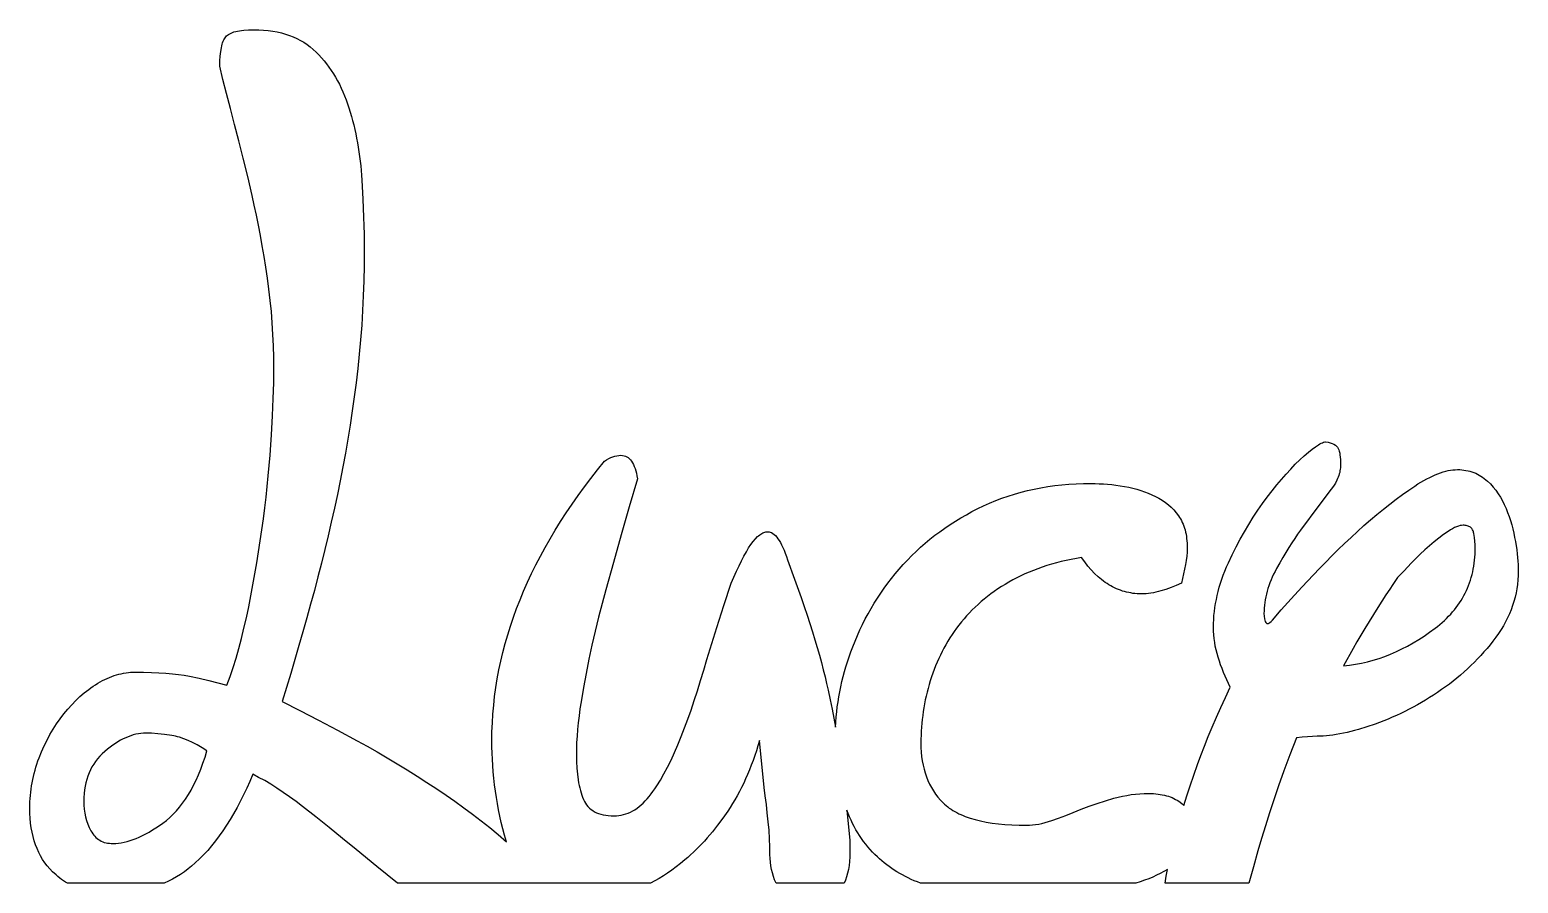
# Model space of a CAD drawing. Extents: x 10 to 177, y 4 to 100.
import ezdxf

# ---------------------------------------------------------------- set-up
doc = ezdxf.new("R2010")
doc.units = 0
doc.layers.add('CAMADA_1', color=18, linetype='CONTINUOUS')

msp = doc.modelspace()

# ---------------------------------------------------------------- linework, layer by layer
at = {"layer": 'CAMADA_1'}
for points in [[(13.81, 4.27), (13.59, 4.4), (13.38, 4.55), (13.16, 4.7), (12.95, 4.85), (12.75, 5.02), (12.55, 5.19), (12.15, 5.56), (11.84, 5.88), (11.55, 6.22), (11.27, 6.57), (11.02, 6.94), (10.79, 7.33), (10.58, 7.73), (10.39, 8.15), (10.22, 8.59), (10.07, 9.04), (9.94, 9.51), (9.83, 10), (9.74, 10.5), (9.67, 11.02), (9.62, 11.56), (9.59, 12.11), (9.58, 12.68), (9.58, 13.04), (9.59, 13.4), (9.61, 13.77), (9.64, 14.12), (9.68, 14.48), (9.72, 14.84), (9.78, 15.2), (9.84, 15.55), (9.91, 15.91), (9.99, 16.26), (10.08, 16.61), (10.17, 16.96), (10.27, 17.31), (10.38, 17.66), (10.5, 18.01), (10.63, 18.36), (10.91, 19.04), (11.2, 19.7), (11.52, 20.35), (11.85, 20.98), (12.21, 21.59), (12.59, 22.18), (12.98, 22.75), (13.4, 23.3), (13.84, 23.83), (14.29, 24.33), (14.75, 24.81), (15.22, 25.25), (15.7, 25.66), (15.95, 25.86), (16.2, 26.05), (16.45, 26.23), (16.71, 26.41), (16.97, 26.57), (17.23, 26.73), (17.49, 26.89), (17.76, 27.03), (18.02, 27.16), (18.29, 27.28), (18.55, 27.4), (18.81, 27.5), (19.08, 27.59), (19.34, 27.67), (19.6, 27.75), (19.87, 27.81), (20.13, 27.87), (20.4, 27.91), (20.66, 27.94), (20.92, 27.97), (21.19, 27.98), (21.45, 27.99), (22.38, 27.98), (23.27, 27.96), (24.1, 27.92), (24.88, 27.87), (25.62, 27.81), (26.3, 27.73), (26.94, 27.63), (27.52, 27.53), (28.63, 27.29), (29.7, 27.05), (30.74, 26.8), (31.74, 26.54), (32.1, 27.51), (32.44, 28.52), (32.77, 29.56), (33.08, 30.64), (33.38, 31.76), (33.66, 32.91), (33.93, 34.09), (34.19, 35.31), (34.43, 36.55), (34.66, 37.79), (34.88, 39.02), (35.09, 40.26), (35.29, 41.5), (35.48, 42.73), (35.67, 43.97), (35.84, 45.21), (35.99, 46.44), (36.14, 47.65), (36.27, 48.85), (36.4, 50.04), (36.51, 51.21), (36.6, 52.37), (36.69, 53.51), (36.76, 54.64), (36.87, 56.79), (36.96, 58.73), (37.01, 60.48), (37.02, 61.28), (37.02, 62.03), (37.01, 63.35), (36.98, 64.65), (36.92, 65.94), (36.84, 67.23), (36.74, 68.5), (36.61, 69.76), (36.47, 71.02), (36.3, 72.26), (36.11, 73.49), (35.92, 74.7), (35.72, 75.89), (35.51, 77.06), (35.29, 78.21), (35.06, 79.35), (34.82, 80.46), (34.58, 81.56), (34.09, 83.69), (33.59, 85.73), (33.1, 87.69), (32.6, 89.54), (32.13, 91.31), (31.7, 92.99), (31.3, 94.58), (30.95, 96.08), (30.96, 96.68), (30.99, 97.22), (31.05, 97.72), (31.12, 98.15), (31.16, 98.35), (31.21, 98.54), (31.26, 98.71), (31.32, 98.87), (31.39, 99.02), (31.46, 99.15), (31.53, 99.27), (31.61, 99.38), (31.7, 99.47), (31.81, 99.56), (31.93, 99.64), (32.06, 99.72), (32.21, 99.79), (32.37, 99.86), (32.54, 99.92), (32.73, 99.97), (32.94, 100.02), (33.16, 100.06), (33.39, 100.09), (33.64, 100.12), (34.18, 100.15), (34.78, 100.17), (35.33, 100.16), (35.87, 100.13), (36.39, 100.08), (36.9, 100.01), (37.39, 99.92), (37.87, 99.81), (38.33, 99.69), (38.77, 99.54), (39.2, 99.37), (39.61, 99.19), (40.01, 98.98), (40.4, 98.76), (40.76, 98.51), (41.12, 98.25), (41.45, 97.96), (41.77, 97.66), (42.08, 97.34), (42.38, 97.01), (42.67, 96.68), (42.94, 96.33), (43.21, 95.97), (43.47, 95.6), (43.71, 95.23), (43.95, 94.84), (44.18, 94.44), (44.39, 94.04), (44.6, 93.62), (44.79, 93.19), (44.98, 92.76), (45.15, 92.31), (45.31, 91.86), (45.47, 91.39), (45.61, 90.92), (45.75, 90.44), (45.88, 89.96), (46, 89.47), (46.12, 88.98), (46.23, 88.49), (46.33, 87.99), (46.42, 87.48), (46.51, 86.97), (46.59, 86.46), (46.66, 85.94), (46.73, 85.42), (46.79, 84.89), (46.84, 84.36), (46.88, 83.82), (46.92, 83.28), (47.03, 81.15), (47.12, 79.12), (47.15, 78.14), (47.17, 77.19), (47.18, 76.26), (47.18, 75.36), (47.17, 73.65), (47.14, 71.96), (47.08, 70.28), (47, 68.61), (46.9, 66.96), (46.78, 65.33), (46.63, 63.71), (46.46, 62.1), (46.27, 60.5), (46.06, 58.91), (45.84, 57.33), (45.6, 55.75), (45.34, 54.18), (45.07, 52.61), (44.78, 51.05), (44.48, 49.5), (44.16, 47.95), (43.83, 46.4), (43.48, 44.85), (43.13, 43.31), (42.76, 41.77), (42.38, 40.23), (41.98, 38.69), (41.58, 37.16), (41.16, 35.62), (40.73, 34.08), (40.29, 32.53), (39.84, 30.97), (39.38, 29.41), (38.92, 27.84), (38.44, 26.27), (37.95, 24.69), (39.96, 23.67), (42.04, 22.59), (44.18, 21.46), (46.39, 20.27), (47.51, 19.65), (48.63, 19.02), (49.76, 18.36), (50.88, 17.7), (52, 17.01), (53.12, 16.31), (54.24, 15.59), (55.36, 14.86), (56.38, 14.17), (57.39, 13.47), (58.39, 12.75), (59.37, 12.02), (60.34, 11.27), (61.3, 10.51), (62.25, 9.73), (63.18, 8.93), (62.97, 9.65), (62.78, 10.37), (62.6, 11.09), (62.44, 11.8), (62.29, 12.51), (62.16, 13.21), (62.04, 13.91), (61.94, 14.61), (61.84, 15.34), (61.76, 16.06), (61.69, 16.77), (61.64, 17.48), (61.6, 18.19), (61.56, 18.89), (61.55, 19.59), (61.54, 20.29), (61.55, 21.28), (61.59, 22.28), (61.65, 23.28), (61.74, 24.27), (61.85, 25.26), (61.98, 26.25), (62.15, 27.25), (62.33, 28.24), (62.54, 29.23), (62.78, 30.21), (63.04, 31.2), (63.32, 32.19), (63.63, 33.17), (63.96, 34.16), (64.32, 35.14), (64.71, 36.12), (65.11, 37.1), (65.55, 38.08), (66.01, 39.06), (66.49, 40.04), (66.99, 41.01), (67.53, 41.99), (68.08, 42.97), (68.67, 43.94), (69.27, 44.91), (69.9, 45.88), (70.56, 46.85), (71.24, 47.82), (71.94, 48.79), (72.67, 49.76), (73.43, 50.73), (74.21, 51.69), (74.44, 51.85), (74.67, 51.98), (74.9, 52.09), (75.13, 52.19), (75.36, 52.26), (75.59, 52.31), (75.82, 52.34), (76.05, 52.35), (76.23, 52.34), (76.4, 52.31), (76.56, 52.26), (76.71, 52.19), (76.86, 52.09), (76.99, 51.98), (77.12, 51.85), (77.24, 51.69), (77.35, 51.52), (77.46, 51.32), (77.55, 51.1), (77.64, 50.87), (77.72, 50.61), (77.79, 50.33), (77.85, 50.03), (77.9, 49.71), (76.99, 46.56), (76.09, 43.43), (75.21, 40.32), (74.34, 37.24), (73.92, 35.7), (73.52, 34.15), (73.15, 32.59), (72.79, 31.02), (72.45, 29.44), (72.14, 27.85), (71.84, 26.25), (71.57, 24.64), (71.44, 23.85), (71.34, 23.07), (71.25, 22.3), (71.17, 21.54), (71.11, 20.79), (71.07, 20.07), (71.05, 19.37), (71.04, 18.7), (71.05, 17.93), (71.09, 17.2), (71.15, 16.51), (71.24, 15.87), (71.29, 15.56), (71.35, 15.26), (71.41, 14.97), (71.49, 14.69), (71.56, 14.43), (71.65, 14.17), (71.74, 13.92), (71.83, 13.69), (71.94, 13.46), (72.06, 13.26), (72.19, 13.06), (72.34, 12.88), (72.51, 12.71), (72.69, 12.56), (72.88, 12.43), (73.09, 12.3), (73.31, 12.19), (73.54, 12.1), (73.79, 12.02), (74.06, 11.96), (74.34, 11.91), (74.63, 11.87), (74.94, 11.85), (75.26, 11.84), (75.54, 11.85), (75.82, 11.87), (76.09, 11.92), (76.35, 11.98), (76.61, 12.05), (76.87, 12.15), (77.12, 12.26), (77.37, 12.39), (77.62, 12.53), (77.86, 12.69), (78.1, 12.87), (78.33, 13.07), (78.56, 13.28), (78.78, 13.51), (79, 13.75), (79.22, 14.02), (79.44, 14.3), (79.65, 14.59), (79.86, 14.89), (80.07, 15.2), (80.48, 15.86), (80.89, 16.56), (81.29, 17.31), (81.68, 18.1), (82.07, 18.94), (82.45, 19.82), (82.83, 20.75), (83.2, 21.71), (83.57, 22.7), (83.94, 23.73), (84.3, 24.8), (84.66, 25.9), (85.01, 27.03), (85.36, 28.2), (85.71, 29.4), (86.07, 30.6), (86.83, 33.02), (87.62, 35.48), (88.46, 37.97), (88.75, 38.67), (89.04, 39.33), (89.33, 39.94), (89.6, 40.51), (89.88, 41.03), (90.15, 41.51), (90.41, 41.94), (90.67, 42.32), (90.92, 42.66), (91.17, 42.96), (91.41, 43.21), (91.53, 43.31), (91.65, 43.41), (91.77, 43.5), (91.88, 43.57), (92, 43.63), (92.11, 43.68), (92.22, 43.72), (92.33, 43.75), (92.44, 43.77), (92.55, 43.77), (92.7, 43.76), (92.84, 43.72), (92.99, 43.66), (93.13, 43.58), (93.28, 43.46), (93.42, 43.33), (93.56, 43.17), (93.7, 42.98), (93.84, 42.77), (93.98, 42.54), (94.12, 42.28), (94.26, 41.99), (94.39, 41.68), (94.53, 41.35), (94.66, 40.99), (94.79, 40.61), (95.58, 38.44), (96.31, 36.38), (96.65, 35.38), (96.98, 34.4), (97.29, 33.45), (97.58, 32.52), (97.86, 31.62), (98.12, 30.74), (98.36, 29.89), (98.59, 29.05), (98.8, 28.24), (99, 27.46), (99.18, 26.7), (99.34, 25.96), (99.57, 24.89), (99.79, 23.84), (99.99, 22.82), (100.18, 21.81), (100.21, 22.38), (100.26, 22.95), (100.31, 23.52), (100.38, 24.09), (100.46, 24.65), (100.55, 25.22), (100.66, 25.79), (100.77, 26.35), (100.9, 26.92), (101.04, 27.48), (101.19, 28.04), (101.35, 28.6), (101.53, 29.16), (101.71, 29.72), (101.91, 30.28), (102.12, 30.84), (102.37, 31.48), (102.64, 32.11), (102.92, 32.74), (103.22, 33.35), (103.52, 33.96), (103.85, 34.55), (104.18, 35.14), (104.53, 35.72), (104.89, 36.3), (105.26, 36.86), (105.65, 37.42), (106.05, 37.97), (106.47, 38.51), (106.9, 39.04), (107.34, 39.56), (107.79, 40.08), (108.26, 40.58), (108.74, 41.08), (109.24, 41.56), (109.74, 42.03), (110.26, 42.48), (110.8, 42.92), (111.34, 43.36), (111.9, 43.77), (112.47, 44.18), (113.06, 44.57), (113.65, 44.96), (114.26, 45.32), (114.89, 45.68), (115.52, 46.03), (116.17, 46.36), (116.83, 46.68), (117.51, 46.98), (118.19, 47.26), (118.89, 47.53), (119.59, 47.77), (120.31, 48), (121.04, 48.2), (121.77, 48.39), (122.52, 48.56), (123.28, 48.7), (124.05, 48.83), (124.84, 48.94), (125.63, 49.03), (126.43, 49.1), (127.25, 49.15), (128.07, 49.17), (128.91, 49.18), (129.37, 49.18), (129.83, 49.16), (130.3, 49.14), (130.77, 49.1), (131.24, 49.06), (131.71, 49), (132.19, 48.93), (132.67, 48.85), (133.14, 48.76), (133.6, 48.66), (134.06, 48.54), (134.5, 48.41), (134.93, 48.26), (135.35, 48.1), (135.76, 47.92), (136.16, 47.73), (136.55, 47.53), (136.92, 47.3), (137.27, 47.06), (137.6, 46.79), (137.91, 46.51), (138.21, 46.21), (138.48, 45.89), (138.74, 45.56), (138.86, 45.38), (138.97, 45.2), (139.07, 45.01), (139.17, 44.81), (139.26, 44.61), (139.34, 44.4), (139.41, 44.18), (139.48, 43.96), (139.54, 43.73), (139.59, 43.49), (139.63, 43.24), (139.66, 42.99), (139.69, 42.74), (139.71, 42.47), (139.72, 42.2), (139.73, 41.93), (139.71, 41.46), (139.68, 41), (139.62, 40.54), (139.53, 40.08), (139.07, 37.97), (138.48, 37.72), (137.9, 37.49), (137.32, 37.29), (136.76, 37.11), (136.48, 37.03), (136.2, 36.97), (135.93, 36.91), (135.65, 36.86), (135.38, 36.83), (135.11, 36.8), (134.85, 36.79), (134.58, 36.78), (134.33, 36.78), (134.09, 36.8), (133.85, 36.82), (133.61, 36.84), (133.37, 36.88), (133.14, 36.92), (132.91, 36.98), (132.68, 37.04), (132.45, 37.1), (132.22, 37.18), (132, 37.26), (131.78, 37.36), (131.56, 37.46), (131.34, 37.56), (131.13, 37.68), (130.92, 37.8), (130.71, 37.93), (130.5, 38.07), (130.3, 38.22), (130.1, 38.38), (129.9, 38.54), (129.7, 38.71), (129.31, 39.08), (128.93, 39.48), (128.56, 39.91), (128.2, 40.38), (127.85, 40.87), (127.26, 40.77), (126.68, 40.65), (126.12, 40.53), (125.56, 40.4), (125.01, 40.26), (124.47, 40.11), (123.95, 39.95), (123.43, 39.78), (122.92, 39.6), (122.43, 39.42), (121.94, 39.22), (121.47, 39.02), (121, 38.8), (120.55, 38.58), (120.1, 38.34), (119.67, 38.1), (119.25, 37.85), (118.83, 37.59), (118.43, 37.33), (118.03, 37.06), (117.65, 36.78), (117.27, 36.49), (116.91, 36.2), (116.55, 35.91), (116.21, 35.6), (115.87, 35.29), (115.54, 34.97), (115.23, 34.65), (114.92, 34.32), (114.63, 33.98), (114.34, 33.63), (114.06, 33.28), (113.79, 32.93), (113.53, 32.57), (113.28, 32.2), (113.04, 31.83), (112.81, 31.45), (112.59, 31.07), (112.37, 30.69), (112.16, 30.3), (111.97, 29.9), (111.78, 29.51), (111.6, 29.1), (111.43, 28.69), (111.26, 28.28), (111.11, 27.86), (110.96, 27.44), (110.83, 27.02), (110.7, 26.59), (110.58, 26.16), (110.47, 25.72), (110.37, 25.29), (110.27, 24.86), (110.19, 24.42), (110.11, 23.99), (110.04, 23.55), (109.98, 23.11), (109.92, 22.68), (109.88, 22.24), (109.84, 21.8), (109.81, 21.35), (109.79, 20.91), (109.78, 20.47), (109.77, 20.02), (109.78, 19.5), (109.81, 18.99), (109.86, 18.5), (109.93, 18.02), (110.02, 17.55), (110.13, 17.1), (110.25, 16.66), (110.4, 16.23), (110.57, 15.81), (110.75, 15.41), (110.96, 15.03), (111.18, 14.65), (111.43, 14.29), (111.69, 13.95), (111.98, 13.61), (112.28, 13.29), (112.44, 13.14), (112.61, 12.99), (112.79, 12.84), (112.97, 12.7), (113.17, 12.57), (113.37, 12.44), (113.59, 12.32), (113.81, 12.2), (114.03, 12.08), (114.27, 11.97), (114.52, 11.87), (114.77, 11.76), (115.31, 11.58), (115.88, 11.41), (116.48, 11.27), (117.12, 11.14), (117.79, 11.03), (118.49, 10.94), (119.23, 10.87), (120, 10.82), (120.81, 10.8), (121.65, 10.79), (121.98, 10.79), (122.32, 10.82), (122.67, 10.86), (123.02, 10.92), (123.38, 10.99), (123.74, 11.08), (124.11, 11.19), (124.49, 11.31), (125.26, 11.59), (126.07, 11.89), (126.91, 12.22), (127.78, 12.57), (128.68, 12.92), (129.6, 13.24), (130.53, 13.54), (131.48, 13.82), (131.96, 13.94), (132.44, 14.05), (132.92, 14.14), (133.41, 14.22), (133.9, 14.27), (134.39, 14.32), (134.88, 14.34), (135.37, 14.35), (135.65, 14.34), (135.92, 14.33), (136.18, 14.31), (136.44, 14.29), (136.68, 14.25), (136.92, 14.21), (137.16, 14.16), (137.38, 14.1), (137.6, 14.03), (137.82, 13.96), (138.02, 13.88), (138.22, 13.79), (138.41, 13.69), (138.59, 13.59), (138.77, 13.48), (138.94, 13.36), (139.15, 13.18), (139.34, 12.99), (139.68, 14.08), (140.05, 15.21), (140.46, 16.39), (140.89, 17.6), (141.27, 18.63), (141.67, 19.68), (142.09, 20.74), (142.54, 21.82), (143.01, 22.91), (143.51, 24.02), (144.03, 25.15), (144.57, 26.29), (144.36, 26.71), (144.17, 27.12), (143.98, 27.54), (143.8, 27.96), (143.64, 28.38), (143.48, 28.8), (143.34, 29.22), (143.2, 29.65), (143.08, 30.07), (142.97, 30.49), (142.88, 30.91), (142.81, 31.33), (142.75, 31.75), (142.71, 32.17), (142.68, 32.59), (142.67, 33), (142.68, 33.45), (142.7, 33.9), (142.73, 34.35), (142.78, 34.8), (142.84, 35.25), (142.91, 35.7), (143, 36.16), (143.09, 36.61), (143.21, 37.06), (143.33, 37.52), (143.47, 37.97), (143.62, 38.43), (143.78, 38.89), (143.96, 39.35), (144.15, 39.8), (144.36, 40.26), (144.78, 41.17), (145.23, 42.06), (145.68, 42.92), (146.16, 43.77), (146.64, 44.59), (147.14, 45.39), (147.66, 46.17), (148.19, 46.93), (148.73, 47.66), (149.26, 48.35), (149.79, 49.02), (150.32, 49.65), (150.85, 50.25), (151.37, 50.81), (151.88, 51.35), (152.4, 51.84), (152.89, 52.3), (153.35, 52.7), (153.76, 53.03), (154.15, 53.32), (154.49, 53.54), (154.64, 53.63), (154.79, 53.71), (154.93, 53.77), (155.06, 53.82), (155.18, 53.85), (155.29, 53.87), (155.56, 53.82), (155.81, 53.75), (156.03, 53.68), (156.22, 53.59), (156.38, 53.49), (156.52, 53.38), (156.63, 53.26), (156.71, 53.13), (156.77, 52.98), (156.82, 52.81), (156.87, 52.61), (156.9, 52.4), (156.93, 52.16), (156.95, 51.89), (156.97, 51.6), (156.97, 51.29), (156.97, 51.12), (156.95, 50.95), (156.93, 50.78), (156.9, 50.6), (156.87, 50.43), (156.82, 50.26), (156.77, 50.09), (156.71, 49.91), (156.64, 49.74), (156.56, 49.57), (156.38, 49.23), (156.17, 48.88), (155.92, 48.54), (154.53, 46.7), (152.45, 43.94), (152.13, 43.49), (151.81, 43.01), (151.48, 42.51), (151.15, 41.99), (150.81, 41.43), (150.47, 40.85), (150.12, 40.25), (149.77, 39.62), (149.6, 39.3), (149.44, 38.98), (149.29, 38.66), (149.15, 38.34), (149.02, 38.02), (148.9, 37.7), (148.8, 37.38), (148.71, 37.07), (148.62, 36.75), (148.55, 36.44), (148.49, 36.12), (148.44, 35.81), (148.4, 35.5), (148.37, 35.19), (148.36, 34.87), (148.35, 34.56), (148.36, 34.28), (148.4, 33.97), (148.44, 33.81), (148.49, 33.68), (148.57, 33.56), (148.67, 33.46), (148.88, 33.46), (148.91, 33.47), (148.94, 33.48), (149.03, 33.55), (149.15, 33.67), (149.3, 33.83), (150.29, 34.97), (151.4, 36.21), (152.61, 37.53), (153.92, 38.93), (154.61, 39.65), (155.3, 40.36), (156, 41.06), (156.71, 41.76), (157.42, 42.44), (158.14, 43.12), (158.87, 43.79), (159.6, 44.45), (160.33, 45.09), (161.06, 45.71), (161.78, 46.3), (162.5, 46.87), (163.22, 47.41), (163.92, 47.94), (164.63, 48.43), (165.33, 48.9), (165.67, 49.13), (166.01, 49.33), (166.34, 49.53), (166.67, 49.71), (166.99, 49.87), (167.31, 50.02), (167.61, 50.16), (167.92, 50.28), (168.21, 50.39), (168.5, 50.48), (168.79, 50.56), (169.06, 50.63), (169.33, 50.68), (169.6, 50.71), (169.86, 50.73), (170.11, 50.74), (170.36, 50.74), (170.6, 50.72), (170.84, 50.7), (171.07, 50.66), (171.3, 50.62), (171.52, 50.56), (171.74, 50.5), (171.95, 50.42), (172.16, 50.33), (172.36, 50.24), (172.56, 50.13), (172.75, 50.02), (172.94, 49.89), (173.12, 49.76), (173.3, 49.61), (173.47, 49.45), (173.81, 49.13), (174.12, 48.78), (174.41, 48.42), (174.68, 48.04), (174.94, 47.65), (175.17, 47.24), (175.38, 46.82), (175.58, 46.38), (175.75, 45.93), (175.92, 45.47), (176.07, 45.01), (176.21, 44.55), (176.33, 44.08), (176.44, 43.61), (176.54, 43.13), (176.63, 42.65), (176.77, 41.72), (176.82, 41.28), (176.86, 40.86), (176.9, 40.46), (176.92, 40.07), (176.94, 39.7), (176.94, 39.34), (176.93, 38.84), (176.9, 38.34), (176.85, 37.85), (176.79, 37.36), (176.7, 36.88), (176.59, 36.4), (176.46, 35.93), (176.31, 35.46), (176.15, 35), (175.96, 34.54), (175.75, 34.09), (175.52, 33.64), (175.28, 33.2), (175.01, 32.76), (174.73, 32.33), (174.42, 31.9), (174.1, 31.48), (173.77, 31.06), (173.44, 30.65), (173.09, 30.25), (172.74, 29.86), (172.38, 29.48), (172.01, 29.1), (171.63, 28.73), (171.25, 28.36), (170.86, 28.01), (170.45, 27.66), (170.04, 27.31), (169.63, 26.98), (169.2, 26.65), (168.77, 26.33), (168.32, 26.02), (167.88, 25.71), (167.43, 25.41), (166.97, 25.12), (166.52, 24.84), (166.06, 24.57), (165.6, 24.31), (165.14, 24.05), (164.67, 23.81), (164.2, 23.57), (163.73, 23.34), (163.26, 23.12), (162.78, 22.91), (162.31, 22.71), (161.83, 22.52), (161.34, 22.33), (160.86, 22.15), (159.91, 21.83), (158.99, 21.55), (158.55, 21.43), (158.12, 21.31), (157.7, 21.21), (157.29, 21.12), (156.88, 21.04), (156.49, 20.97), (156.11, 20.91), (155.74, 20.86), (155.37, 20.82), (155.02, 20.8), (154.68, 20.78), (154.34, 20.78), (153.8, 20.76), (153.24, 20.73), (152.65, 20.67), (152.03, 20.59), (151.28, 18.68), (150.6, 16.88), (149.99, 15.21), (149.45, 13.65), (148.97, 12.17), (148.51, 10.72), (148.07, 9.3), (147.67, 7.91), (147.16, 6.1), (146.67, 4.27), (137.23, 4.27), (137.36, 5.06), (137.51, 5.81), (137.11, 5.58), (136.7, 5.37), (136.28, 5.16), (135.84, 4.96), (135.39, 4.77), (134.93, 4.6), (134.45, 4.43), (133.96, 4.27), (109.73, 4.27), (109.38, 4.41), (109.03, 4.55), (108.69, 4.7), (108.36, 4.86), (108.03, 5.02), (107.71, 5.19), (107.4, 5.37), (107.09, 5.55), (106.79, 5.74), (106.5, 5.93), (106.21, 6.13), (105.94, 6.34), (105.66, 6.55), (105.4, 6.77), (105.14, 6.99), (104.89, 7.22), (104.61, 7.49), (104.34, 7.77), (104.08, 8.06), (103.82, 8.35), (103.58, 8.66), (103.34, 8.97), (103.11, 9.28), (102.89, 9.61), (102.68, 9.94), (102.48, 10.28), (102.28, 10.63), (102.1, 10.98), (101.92, 11.34), (101.75, 11.71), (101.59, 12.09), (101.44, 12.47), (101.79, 9.07), (101.79, 7.75), (101.78, 7.22), (101.75, 6.72), (101.7, 6.25), (101.63, 5.8), (101.54, 5.38), (101.43, 4.98), (101.31, 4.61), (101.16, 4.27), (93.49, 4.27), (93.33, 4.65), (93.19, 5.03), (93.08, 5.42), (92.98, 5.82), (92.91, 6.23), (92.85, 6.64), (92.82, 7.06), (92.81, 7.49), (92.8, 8.36), (92.76, 9.27), (92.7, 10.21), (92.61, 11.18), (92.51, 12.16), (92.4, 13.13), (92.28, 14.08), (92.15, 15.01), (91.63, 20.29), (91.46, 19.71), (91.28, 19.15), (91.1, 18.6), (90.91, 18.06), (90.71, 17.53), (90.51, 17.01), (90.29, 16.5), (90.07, 16), (89.85, 15.51), (89.61, 15.03), (89.37, 14.56), (89.13, 14.1), (88.87, 13.65), (88.61, 13.21), (88.34, 12.79), (88.06, 12.37), (87.5, 11.56), (86.92, 10.79), (86.33, 10.05), (86.04, 9.7), (85.74, 9.35), (85.43, 9.01), (85.13, 8.68), (84.82, 8.36), (84.51, 8.05), (84.2, 7.75), (83.88, 7.45), (83.57, 7.17), (83.25, 6.89), (82.76, 6.49), (82.27, 6.11), (81.78, 5.75), (81.3, 5.41), (80.82, 5.09), (80.33, 4.8), (79.85, 4.52), (79.37, 4.27), (50.94, 4.27), (49.77, 5.21), (48.59, 6.15), (46.26, 8.06), (44.75, 9.3), (43.24, 10.52), (41.74, 11.71), (40.26, 12.88), (39.52, 13.44), (38.79, 13.97), (38.08, 14.47), (37.37, 14.94), (36.67, 15.38), (35.99, 15.79), (35.31, 16.16), (34.65, 16.51), (34.31, 15.71), (33.97, 14.94), (33.62, 14.19), (33.25, 13.46), (32.88, 12.76), (32.5, 12.08), (32.11, 11.42), (31.71, 10.78), (31.3, 10.17), (30.88, 9.59), (30.46, 9.02), (30.02, 8.48), (29.58, 7.96), (29.12, 7.47), (28.66, 6.99), (28.18, 6.55), (27.78, 6.2), (27.38, 5.87), (26.96, 5.55), (26.52, 5.26), (26.08, 4.98), (25.63, 4.73), (25.17, 4.49), (24.69, 4.27)], [(157.29, 28.68), (157.97, 28.76), (158.64, 28.87), (159.31, 29), (159.98, 29.15), (160.64, 29.33), (161.3, 29.53), (161.95, 29.76), (162.59, 30.01), (163.24, 30.29), (163.87, 30.59), (164.5, 30.92), (165.13, 31.27), (165.75, 31.64), (166.37, 32.04), (166.98, 32.46), (167.59, 32.91), (167.87, 33.12), (168.13, 33.34), (168.4, 33.57), (168.65, 33.79), (168.89, 34.03), (169.12, 34.26), (169.35, 34.5), (169.57, 34.75), (169.77, 35), (169.97, 35.25), (170.16, 35.51), (170.34, 35.77), (170.51, 36.04), (170.68, 36.31), (170.83, 36.58), (170.98, 36.86), (171.11, 37.15), (171.24, 37.43), (171.36, 37.73), (171.47, 38.02), (171.57, 38.32), (171.67, 38.63), (171.75, 38.94), (171.83, 39.25), (171.89, 39.57), (171.95, 39.89), (172, 40.22), (172.04, 40.55), (172.07, 40.89), (172.09, 41.23), (172.1, 41.57), (172.11, 41.92), (172.1, 42.3), (172.07, 42.7), (172.02, 43.12), (171.95, 43.57), (171.93, 43.68), (171.9, 43.79), (171.86, 43.88), (171.82, 43.97), (171.76, 44.06), (171.71, 44.13), (171.64, 44.2), (171.57, 44.26), (171.49, 44.32), (171.4, 44.36), (171.31, 44.4), (171.21, 44.43), (171.1, 44.46), (170.99, 44.48), (170.87, 44.49), (170.74, 44.49), (170.58, 44.48), (170.4, 44.45), (170.21, 44.39), (170.01, 44.32), (169.79, 44.22), (169.56, 44.1), (169.32, 43.96), (169.06, 43.8), (168.53, 43.44), (168.01, 43.05), (167.48, 42.64), (166.96, 42.19), (166.44, 41.73), (165.93, 41.25), (165.44, 40.76), (164.96, 40.26), (164.09, 39.34), (163.38, 38.61), (163.14, 38.28), (162.84, 37.85), (162.49, 37.32), (162.07, 36.68), (161.15, 35.24), (160.18, 33.69), (159.69, 32.9), (159.23, 32.13), (158.8, 31.38), (158.39, 30.66)], [(29.5, 19.15), (28.95, 19.49), (28.41, 19.8), (27.89, 20.07), (27.39, 20.3), (26.9, 20.5), (26.43, 20.66), (26.2, 20.72), (25.98, 20.78), (25.76, 20.82), (25.54, 20.86), (24.72, 20.98), (23.96, 21.06), (23.27, 21.11), (22.94, 21.12), (22.64, 21.13), (22.36, 21.12), (22.08, 21.09), (21.79, 21.05), (21.51, 21), (21.22, 20.93), (20.94, 20.84), (20.65, 20.73), (20.36, 20.61), (20.07, 20.48), (19.78, 20.33), (19.49, 20.16), (19.2, 19.98), (18.91, 19.78), (18.61, 19.56), (18.32, 19.33), (18.02, 19.08), (17.73, 18.82), (17.46, 18.55), (17.21, 18.26), (16.98, 17.96), (16.77, 17.65), (16.57, 17.33), (16.4, 17), (16.24, 16.66), (16.1, 16.3), (15.98, 15.93), (15.88, 15.55), (15.79, 15.16), (15.73, 14.76), (15.68, 14.34), (15.66, 13.91), (15.65, 13.47), (15.66, 13.02), (15.7, 12.57), (15.76, 12.14), (15.84, 11.72), (15.96, 11.32), (16.09, 10.92), (16.25, 10.54), (16.44, 10.17), (16.54, 10), (16.65, 9.83), (16.77, 9.68), (16.89, 9.54), (17.02, 9.41), (17.16, 9.29), (17.31, 9.18), (17.46, 9.09), (17.62, 9), (17.79, 8.93), (17.96, 8.86), (18.15, 8.81), (18.33, 8.77), (18.53, 8.75), (18.73, 8.73), (18.95, 8.72), (19.25, 8.73), (19.55, 8.76), (19.87, 8.8), (20.19, 8.87), (20.51, 8.95), (20.85, 9.05), (21.19, 9.16), (21.53, 9.3), (21.89, 9.45), (22.25, 9.62), (22.62, 9.81), (22.99, 10.02), (23.37, 10.25), (23.76, 10.49), (24.15, 10.75), (24.55, 11.03), (24.95, 11.33), (25.34, 11.66), (25.71, 12.02), (26.07, 12.4), (26.43, 12.82), (26.76, 13.26), (27.09, 13.72), (27.41, 14.22), (27.71, 14.74), (28, 15.28), (28.28, 15.86), (28.55, 16.46), (28.8, 17.09), (29.05, 17.75), (29.28, 18.43)]]:
    msp.add_lwpolyline(points, close=True, dxfattribs=at)

doc.saveas('drawing.dxf')
